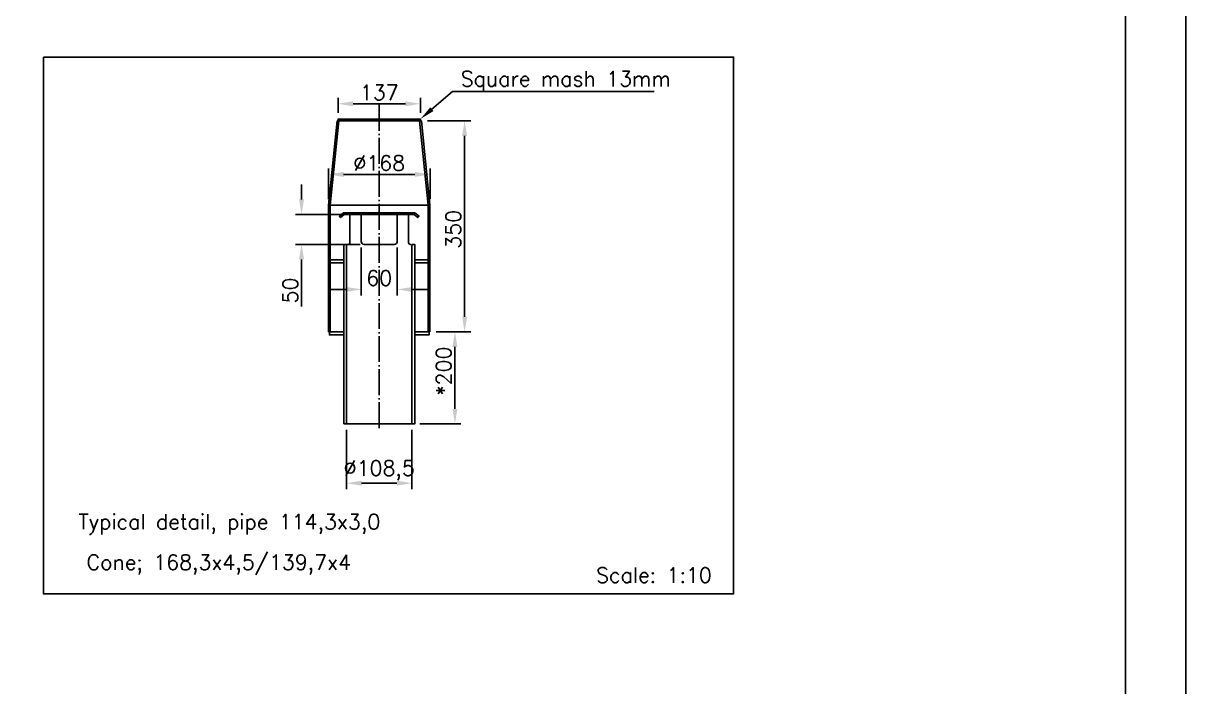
# Model space of a CAD drawing. Header units: millimetres. Extents: x 0 to 50500, y 0 to 29700.
# Drawn here: x 32414 to 42050, y 5503 to 11006 of the extents above; entities that cross this region are included whole.
import ezdxf
from ezdxf import colors
from ezdxf.entities.mleader import LeaderData, LeaderLine
from ezdxf.math import Vec2, Vec3

# ---------------------------------------------------------------- set-up
doc = ezdxf.new("R2010")
doc.units = ezdxf.units.MM
doc.header["$LTSCALE"] = 50
doc.linetypes.add('CEW018', pattern=[5.48, 4.3, -0.54, 0.1, -0.54])
for name, color, linetype in [('000-BT5', 7, 'Continuous'), ('100-CE1', 1, 'CEW018'), ('100-DM1', 1, 'Continuous'), ('100-TX1', 1, 'Continuous'), ('100-TX3', 3, 'Continuous'), ('200-CO2', 2, 'Continuous'), ('200-CO3', 3, 'Continuous'), ('200-CO4', 4, 'Continuous')]:
    doc.layers.add(name, color=color, linetype=linetype)
doc.styles.add('ROMANS', font='romans.shx')
doc.dimstyles.new('VARD', dxfattribs={"dimtxt": 2.5, "dimasz": 2.5, "dimexe": 1, "dimexo": 1, "dimtad": 1, "dimdec": 0, "dimtxsty": 'ROMANS', "dimcen": 0, "dimclrd": 1, "dimclre": 1, "dimclrt": 2, "dimadec": 0, "dimazin": 0, "dimtfac": 1, "dimtdec": 0, "dimtofl": 0, "dimtmove": 0, "dimatfit": 0, "dimfxl": 1, "dimarcsym": 0})

# ---------------------------------------------------------------- blocks, each defined once
blk = doc.blocks.new('VARD A1L')
at = {"color": 1}
blk.add_lwpolyline([(0, 0), (841, 0), (841, 594), (0, 594)], close=True, dxfattribs=at)
blk.add_lwpolyline([(10, 584), (10, 10), (831, 10), (831, 584)], close=True)
blk = doc.blocks.new('*D5')
at = {"layer": '100-DM1', "color": 1, "lineweight": -2, "transparency": 16777216}
for p, q in [((35764.3, 10196.9), (36123.1, 10196.9)), ((36073.1, 10071.9), (36073.1, 8571.9)), ((35835.8, 8446.9), (36123.1, 8446.9))]:
    blk.add_line(p, q, dxfattribs=at)
at = {"layer": '100-DM1', "color": 1, "transparency": 16777216}
for points in [[(36052.2, 10071.9), (36093.9, 10071.9), (36073.1, 10196.9)], [(36052.2, 8571.9), (36093.9, 8571.9), (36073.1, 8446.9)]]:
    blk.add_solid(points, dxfattribs=at)
at = {"layer": 'DEFPOINTS', "color": 0, "transparency": 16777216}
for p in [(35714.3, 10196.9), (35785.8, 8446.9), (36073.1, 8446.9)]:
    blk.add_point(p, dxfattribs=at)
at = {"layer": '100-DM1', "color": 2, "transparency": 16777216, "insert": (35979.3, 9296.9), "char_height": 125, "attachment_point": 5, "rotation": 90, "style": 'ROMANS'}
blk.add_mtext('350', dxfattribs=at)
blk = doc.blocks.new('*D6')
at = {"layer": '100-DM1', "color": 1, "lineweight": -2, "transparency": 16777216}
for p, q in [((34944.3, 9546.9), (34944.3, 9802.6)), ((35069.3, 9752.6), (35660.8, 9752.6)), ((35785.8, 9546.9), (35785.8, 9802.6))]:
    blk.add_line(p, q, dxfattribs=at)
at = {"layer": '100-DM1', "color": 1, "transparency": 16777216}
for points in [[(35069.3, 9773.4), (35069.3, 9731.8), (34944.3, 9752.6)], [(35660.8, 9773.4), (35660.8, 9731.8), (35785.8, 9752.6)]]:
    blk.add_solid(points, dxfattribs=at)
at = {"layer": 'DEFPOINTS', "color": 0, "transparency": 16777216}
for p in [(35785.8, 9752.6), (34944.3, 9496.9), (35785.8, 9496.9)]:
    blk.add_point(p, dxfattribs=at)
at = {"layer": '100-DM1', "color": 2, "transparency": 16777216, "insert": (35365, 9846.3), "char_height": 125, "attachment_point": 5, "style": 'ROMANS'}
blk.add_mtext('%%c168', dxfattribs=at)
blk = doc.blocks.new('*D7')
at = {"layer": '100-DM1', "color": 1, "lineweight": -2, "transparency": 16777216}
for p, q in [((35093.8, 7633.1), (35093.8, 7141.7)), ((35636.3, 7633.1), (35636.3, 7141.7)), ((35218.8, 7191.7), (35511.3, 7191.7))]:
    blk.add_line(p, q, dxfattribs=at)
at = {"layer": '100-DM1', "color": 1, "transparency": 16777216}
for points in [[(35218.8, 7212.5), (35218.8, 7170.9), (35093.8, 7191.7)], [(35511.3, 7212.5), (35511.3, 7170.9), (35636.3, 7191.7)]]:
    blk.add_solid(points, dxfattribs=at)
at = {"layer": 'DEFPOINTS', "color": 0, "transparency": 16777216}
for p in [(35093.8, 7683.1), (35636.3, 7683.1), (35636.3, 7191.7)]:
    blk.add_point(p, dxfattribs=at)
at = {"layer": '100-DM1', "color": 2, "transparency": 16777216, "insert": (35365, 7297.3), "char_height": 125, "attachment_point": 5, "style": 'ROMANS'}
blk.add_mtext('%%C108,5', dxfattribs=at)
blk = doc.blocks.new('*D8')
at = {"layer": '100-DM1', "color": 1, "lineweight": -2, "transparency": 16777216}
for p, q in [((34720.9, 9544.4), (34720.9, 9669.4)), ((35156.4, 9419.4), (34670.9, 9419.4)), ((35206.4, 9171.9), (34670.9, 9171.9)), ((34720.9, 9046.9), (34720.9, 8657))]:
    blk.add_line(p, q, dxfattribs=at)
at = {"layer": '100-DM1', "color": 1, "transparency": 16777216}
for points in [[(34700.1, 9544.4), (34741.7, 9544.4), (34720.9, 9419.4)], [(34700.1, 9046.9), (34741.7, 9046.9), (34720.9, 9171.9)]]:
    blk.add_solid(points, dxfattribs=at)
at = {"layer": 'DEFPOINTS', "color": 0, "transparency": 16777216}
for p in [(35206.4, 9419.4), (34720.9, 9171.9), (35256.4, 9171.9)]:
    blk.add_point(p, dxfattribs=at)
at = {"layer": '100-DM1', "color": 2, "transparency": 16777216, "insert": (34627.2, 8789.5), "char_height": 125, "attachment_point": 5, "rotation": 90, "style": 'ROMANS'}
blk.add_mtext('50', dxfattribs=at)
blk = doc.blocks.new('*D9')
at = {"layer": '100-DM1', "color": 1, "lineweight": -2, "transparency": 16777216}
for p, q in [((35215, 9146.9), (35215, 8748.5)), ((35515, 9146.9), (35515, 8748.5)), ((35090, 8798.5), (34965, 8798.5)), ((35640, 8798.5), (35765, 8798.5))]:
    blk.add_line(p, q, dxfattribs=at)
at = {"layer": '100-DM1', "color": 1, "transparency": 16777216}
for points in [[(35090, 8819.3), (35090, 8777.6), (35215, 8798.5)], [(35640, 8819.3), (35640, 8777.6), (35515, 8798.5)]]:
    blk.add_solid(points, dxfattribs=at)
at = {"layer": 'DEFPOINTS', "color": 0, "transparency": 16777216}
for p in [(35215, 9196.9), (35515, 9196.9), (35515, 8798.5)]:
    blk.add_point(p, dxfattribs=at)
at = {"layer": '100-DM1', "color": 2, "transparency": 16777216, "insert": (35365, 8892.2), "char_height": 125, "attachment_point": 5, "style": 'ROMANS'}
blk.add_mtext('60', dxfattribs=at)
blk = doc.blocks.new('*D11')
at = {"layer": '100-DM1', "color": 1, "lineweight": -2, "transparency": 16777216}
for p, q in [((35023.3, 10261.9), (35023.3, 10388.2)), ((35148.3, 10338.2), (35581.7, 10338.2)), ((35706.7, 10261.9), (35706.7, 10388.2))]:
    blk.add_line(p, q, dxfattribs=at)
at = {"layer": '100-DM1', "color": 1, "transparency": 16777216}
for points in [[(35148.3, 10359), (35148.3, 10317.4), (35023.3, 10338.2)], [(35581.7, 10359), (35581.7, 10317.4), (35706.7, 10338.2)]]:
    blk.add_solid(points, dxfattribs=at)
at = {"layer": 'DEFPOINTS', "color": 0, "transparency": 16777216}
for p in [(35706.7, 10338.2), (35023.3, 10211.9), (35706.7, 10211.9)]:
    blk.add_point(p, dxfattribs=at)
at = {"layer": '100-DM1', "color": 2, "transparency": 16777216, "insert": (35365, 10432), "char_height": 125, "attachment_point": 5, "style": 'ROMANS'}
blk.add_mtext('137', dxfattribs=at)
blk = doc.blocks.new('*D10')
at = {"layer": '100-DM1', "color": 1, "lineweight": -2, "transparency": 16777216}
for p, q in [((35835.8, 8446.9), (36042.4, 8446.9)), ((35992.4, 8321.9), (35992.4, 7808.1)), ((35700.8, 7683.1), (36042.4, 7683.1))]:
    blk.add_line(p, q, dxfattribs=at)
at = {"layer": '100-DM1', "color": 1, "transparency": 16777216}
for points in [[(35971.6, 8321.9), (36013.2, 8321.9), (35992.4, 8446.9)], [(35971.6, 7808.1), (36013.2, 7808.1), (35992.4, 7683.1)]]:
    blk.add_solid(points, dxfattribs=at)
at = {"layer": 'DEFPOINTS', "color": 0, "transparency": 16777216}
for p in [(35785.8, 8446.9), (35650.8, 7683.1), (35992.4, 7683.1)]:
    blk.add_point(p, dxfattribs=at)
at = {"layer": '100-DM1', "color": 2, "transparency": 16777216, "insert": (35898.7, 8120.6), "char_height": 125, "attachment_point": 5, "rotation": 90, "style": 'ROMANS'}
blk.add_mtext('*200', dxfattribs=at)

msp = doc.modelspace()

# ---------------------------------------------------------------- linework, layer by layer
at = {"layer": '100-CE1'}
msp.add_line((35365.01, 7648.8), (35365.01, 10351.53), dxfattribs=at)
at = {"layer": '100-TX1'}
msp.add_lwpolyline([(32582.14, 10725.5), (38302.53, 10725.5), (38302.53, 6272.95), (32582.14, 6272.95)], close=True, dxfattribs=at)
at = {"layer": '200-CO2'}
for p, q in [((34944.26, 9496.91), (35785.76, 9496.91)), ((35121.71, 9184.41), (35121.71, 9419.41)), ((35215.01, 9196.91), (35215.01, 9419.41)), ((35515.01, 9196.91), (35515.01, 9419.41)), ((35608.32, 9184.41), (35608.32, 9419.41)), ((35071.26, 7683.09), (35071.26, 9171.91)), ((35101.76, 9171.91), (35079.26, 9171.91)), ((35093.76, 7683.09), (35093.76, 9171.91)), ((35109.21, 9171.91), (35101.76, 9171.91)), ((35240.01, 9171.91), (35490.01, 9171.91)), ((35628.26, 9171.91), (35620.82, 9171.91)), ((34959.54, 9045.07), (35071.26, 9045.07)), ((34959.54, 9020.07), (35071.26, 9020.07)), ((35658.76, 9045.07), (35770.48, 9045.07)), ((35658.76, 9020.07), (35770.48, 9020.07)), ((35071.26, 7683.09), (35101.76, 7683.09)), ((35101.76, 7683.09), (35636.26, 7683.09))]:
    msp.add_line(p, q, dxfattribs=at)
msp.add_lwpolyline([(35636.26, 9171.91), (35658.76, 9171.91), (35658.76, 7683.09), (35636.26, 7683.09)], close=True, dxfattribs=at)
for centre, radius, start, end in [((35109.21, 9184.41), 12.5, 270, 0), ((35240.01, 9196.91), 25, 180, 270), ((35490.01, 9196.91), 25, 270, 0), ((35620.82, 9184.41), 12.5, 180, 270)]:
    msp.add_arc(centre, radius, start, end, dxfattribs=at)
at = {"layer": '200-CO3'}
for p, q in [((34944.26, 9496.91), (35015.76, 10196.91)), ((34959.54, 9496.91), (35030.84, 10196.91)), ((35015.76, 10196.91), (35030.84, 10196.91)), ((35770.48, 9496.91), (35699.18, 10196.91)), ((35714.26, 10196.91), (35699.18, 10196.91)), ((35785.76, 9496.91), (35714.26, 10196.91)), ((34944.26, 9496.91), (34944.26, 9096.91)), ((34959.54, 9096.91), (34959.54, 9496.91)), ((35770.48, 9496.91), (35770.48, 9096.91)), ((35785.76, 9096.91), (35785.76, 9496.91)), ((34944.26, 9146.91), (34959.54, 9146.91)), ((34944.26, 9096.91), (34944.26, 8446.91)), ((34959.54, 8446.91), (34959.54, 9096.91)), ((35770.48, 9146.91), (35785.76, 9146.91)), ((35770.48, 9096.91), (35770.48, 8446.91)), ((35785.76, 8446.91), (35785.76, 9096.91)), ((34959.54, 9042.57), (34944.26, 9042.57)), ((34959.54, 9022.57), (34944.26, 9022.57)), ((35770.48, 9042.57), (35785.76, 9042.57)), ((35770.48, 9022.57), (35785.76, 9022.57)), ((34959.54, 8446.91), (34944.26, 8446.91)), ((35770.48, 8446.91), (35785.76, 8446.91))]:
    msp.add_line(p, q, dxfattribs=at)
at = {"layer": '200-CO4'}
for points in [[(35023.3, 10196.91), (35706.72, 10196.91), (35706.72, 10211.91), (35023.3, 10211.91)], [(35069.26, 9434.41), (35034.41, 9405.16), (35044.51, 9394.44), (35074.26, 9419.41)], [(35069.26, 9434.41), (35660.76, 9434.41), (35655.76, 9419.41), (35074.26, 9419.41)], [(35660.76, 9434.41), (35695.61, 9405.16), (35685.51, 9394.44), (35655.76, 9419.41)], [(34951.9, 8446.91), (35071.26, 8446.91), (35071.26, 8421.91), (34951.9, 8421.91)], [(35778.12, 8446.91), (35658.76, 8446.91), (35658.76, 8421.91), (35778.12, 8421.91)]]:
    msp.add_lwpolyline(points, close=True, dxfattribs=at)

# ---------------------------------------------------------------- block references
at = {"layer": '000-BT5', "xscale": 50, "yscale": 50, "zscale": 50}
msp.add_blockref('VARD A1L', (0, 0), dxfattribs=at)

# ---------------------------------------------------------------- texts
at = {"layer": '100-TX1', "char_height": 125, "attachment_point": 1, "style": 'ROMANS'}
for s, width, insert in [('Typical detail, pipe 114,3x3,0 ', 4295.6905, (32871.94, 6934)), ('Cone; 168,3x4,5/139,7x4 ', 4122.1909, (32939.96, 6598.58)), ('Scale: 1:10', 2549.6297, (37162.42, 6491.23))]:
    msp.add_mtext_dynamic_manual_height_columns(s, width=width, gutter_width=12.5, heights=[0], dxfattribs=dict(at, insert=insert))

# ---------------------------------------------------------------- dimensions: what is measured, and where the dimension line sits
at = {"layer": '100-DM1'}
dim = msp.add_linear_dim(base=(35706.72, 10338.21), p1=(35023.3, 10211.91), p2=(35706.72, 10211.91), dimstyle='VARD', override={"dimscale": 50, "dimlfac": 0.2}, dxfattribs=at)
dim.commit()
dim.dimension.update_dxf_attribs({"geometry": '*D11', "text_midpoint": (35365.01, 10431.96)})
dim = msp.add_linear_dim(base=(36073.06, 8446.91), p1=(35714.26, 10196.91), p2=(35785.76, 8446.91), angle=90, dimstyle='VARD', override={"dimscale": 50, "dimlfac": 0.2}, dxfattribs=at)
dim.commit()
dim.dimension.update_dxf_attribs({"geometry": '*D5', "text_midpoint": (36073.06, 9296.91), "dimtype": 160})
dim = msp.add_linear_dim(base=(35785.76, 9752.59), p1=(34944.26, 9496.91), p2=(35785.76, 9496.91), text='%%c<>', dimstyle='VARD', override={"dimscale": 50, "dimlfac": 0.2}, dxfattribs=at)
dim.commit()
dim.dimension.update_dxf_attribs({"geometry": '*D6', "text_midpoint": (35365.01, 9846.34)})
dim = msp.add_linear_dim(base=(34720.90207961, 9171.90748496), p1=(35206.43779219, 9419.40748496), p2=(35256.43779219, 9171.90748496), angle=90, dimstyle='VARD', override={"dimscale": 50, "dimlfac": 0.2}, dxfattribs=at)
dim.commit()
dim.dimension.update_dxf_attribs({"geometry": '*D8', "text_midpoint": (34627.15207961, 8789.46700877)})
dim = msp.add_linear_dim(base=(35515.01, 8798.47), p1=(35215.01, 9196.91), p2=(35515.01, 9196.91), dimstyle='VARD', override={"dimscale": 50, "dimlfac": 0.2}, dxfattribs=at)
dim.commit()
dim.dimension.update_dxf_attribs({"geometry": '*D9', "text_midpoint": (35365.01, 8798.47), "dimtype": 160})
dim = msp.add_linear_dim(base=(35992.41, 7683.09), p1=(35785.76, 8446.91), p2=(35650.76, 7683.09), angle=90, text='*200', dimstyle='VARD', override={"dimscale": 50, "dimlfac": 0.2}, dxfattribs=at)
dim.commit()
dim.dimension.update_dxf_attribs({"geometry": '*D10', "text_midpoint": (35992.41, 8120.58), "dimtype": 160})
dim = msp.add_linear_dim(base=(35636.26, 7191.69), p1=(35093.76, 7683.09), p2=(35636.26, 7683.09), text='%%C<>', dimstyle='VARD', override={"dimscale": 50, "dimdec": 1, "dimlfac": 0.2}, dxfattribs=at)
dim.commit()
dim.dimension.update_dxf_attribs({"geometry": '*D7', "text_midpoint": (35365.01, 7191.69), "dimtype": 160})

# ---------------------------------------------------------------- leaders
at = {"layer": '100-TX3'}
ml = msp.add_multileader_mtext('Standard', dxfattribs=at)
ml.set_content('Square mash 13mm', color=2, style='ROMANS')
ml.set_leader_properties(color=1, linetype='ByLayer', lineweight=-1)
ml.build(insert=Vec2(0, 0))
ml.multileader.update_dxf_attribs({"text_left_attachment_type": 5, "text_right_attachment_type": 5, "dogleg_length": 0.36, "arrow_head_size": 125, "scale": 10})
ctx = ml.context
ctx.base_point, ctx.scale, ctx.char_height, ctx.arrow_head_size, ctx.landing_gap_size, ctx.plane_origin = Vec3(35990.71, 10441.15), 10, 125, 125, 50, Vec3(35747.4, 9949)
ctx.left_attachment, ctx.right_attachment = 5, 5
notes = []
notes.append((ctx, [(0, (1, 1, 0), (35972.71, 10441.15), (1, 0), 18, [(0, [(35706.72, 10211.91)], 0, [])])]))
ctx.mtext.insert, ctx.mtext.flow_direction = Vec3(36040.71, 10607.81), 5
for ctx, leaders in notes:
    for number, flags, end, landing, length, lines in leaders:
        leader = LeaderData()
        leader.index, (leader.has_last_leader_line, leader.has_dogleg_vector, leader.attachment_direction) = number, flags
        leader.last_leader_point, leader.dogleg_vector, leader.dogleg_length = Vec3(end), Vec3(landing), length
        for number, points, colour, breaks in lines:
            line = LeaderLine()
            line.index, line.vertices, line.color, line.breaks = number, Vec3.list(points), colors.encode_raw_color(colour), breaks
            leader.lines.append(line)
        ctx.leaders.append(leader)

doc.saveas('drawing.dxf')
